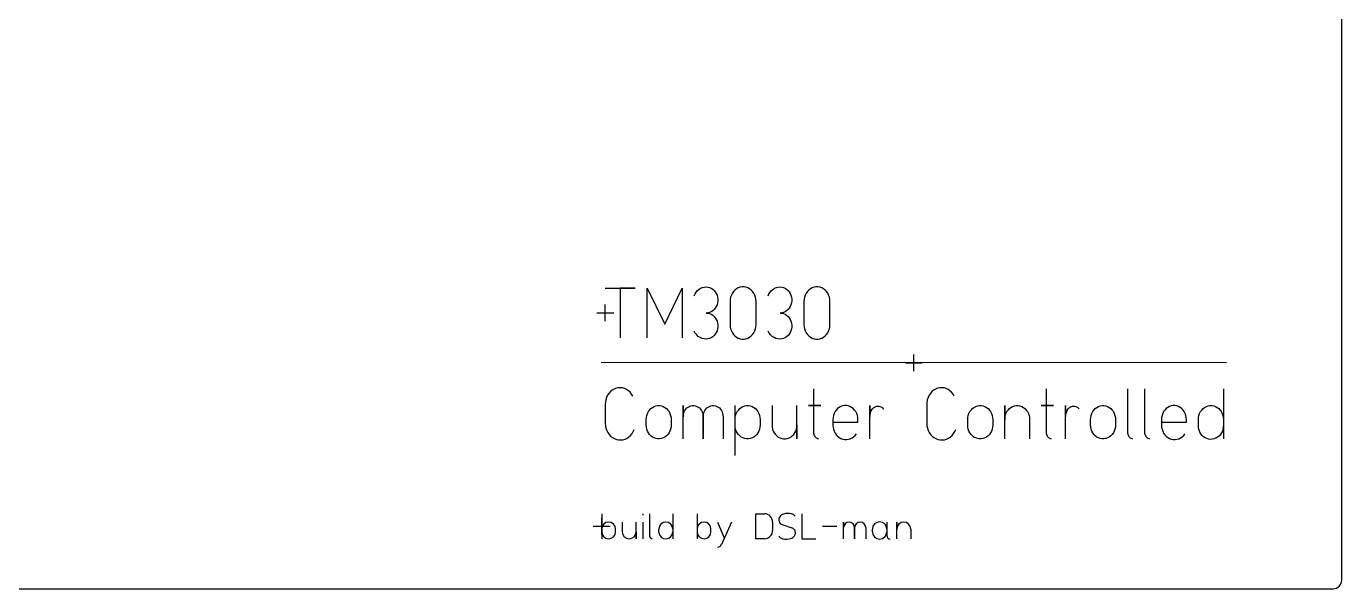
# Model space of a CAD drawing. Header units: millimetres. Extents: x -1 to 308, y -1 to 167.
# Drawn here: x 151.5 to 308, y 0 to 66.9 of the extents above; entities that cross this region are included whole.
import ezdxf

# ---------------------------------------------------------------- set-up
doc = ezdxf.new("R2010")
doc.units = ezdxf.units.MM
for name, color, linetype in [('Bezugspunkte', 1, 'CONTINUOUS'), ('Gravur', 7, 'CONTINUOUS'), ('Kontur', 7, 'CONTINUOUS')]:
    doc.layers.add(name, color=color, linetype=linetype)

msp = doc.modelspace()

# ---------------------------------------------------------------- linework, layer by layer
at = {"layer": 'Bezugspunkte', "color": 1, "linetype": 'CONTINUOUS'}
for p, q in [((220.388, 31.824), (220.388, 33.824)), ((219.388, 32.824), (221.388, 32.824)), ((256.094, 26.878), (258.094, 26.878)), ((257.094, 25.878), (257.094, 27.878)), ((219.963, 6.443), (219.963, 8.443)), ((218.963, 7.443), (220.963, 7.443))]:
    msp.add_line(p, q, dxfattribs=at)
at = {"layer": 'Gravur', "color": 255, "linetype": 'CONTINUOUS'}
for p, q in [((220.388, 35.764), (223.952, 35.764)), ((223.952, 35.764), (222.17, 35.764)), ((222.17, 35.764), (222.17, 29.824)), ((225.378, 29.824), (225.378, 35.764)), ((225.378, 35.764), (227.457, 31.474)), ((227.457, 31.474), (229.536, 35.764)), ((229.536, 35.764), (229.536, 29.824)), ((230.961, 34.84), (231.066, 35.065)), ((231.066, 35.065), (231.198, 35.271)), ((231.198, 35.271), (231.356, 35.454)), ((231.356, 35.454), (231.536, 35.608)), ((231.536, 35.608), (231.735, 35.732)), ((231.735, 35.732), (231.949, 35.823)), ((231.949, 35.823), (232.171, 35.877)), ((232.171, 35.877), (232.387, 35.896)), ((232.387, 35.896), (232.595, 35.879)), ((232.595, 35.879), (232.798, 35.827)), ((232.798, 35.827), (232.993, 35.742)), ((232.993, 35.742), (233.173, 35.626)), ((233.173, 35.626), (233.336, 35.482)), ((233.336, 35.482), (233.479, 35.312)), ((233.479, 35.312), (233.596, 35.121)), ((233.596, 35.121), (233.686, 34.912)), ((233.686, 34.912), (233.748, 34.69)), ((233.748, 34.69), (233.779, 34.461)), ((233.779, 34.461), (233.779, 34.229)), ((235.255, 34.436), (235.238, 34.18)), ((235.306, 34.686), (235.255, 34.436)), ((235.391, 34.925), (235.306, 34.686)), ((235.506, 35.147), (235.391, 34.925)), ((235.65, 35.347), (235.506, 35.147)), ((235.819, 35.522), (235.65, 35.347)), ((236.01, 35.666), (235.819, 35.522)), ((236.218, 35.777), (236.01, 35.666)), ((236.439, 35.853), (236.218, 35.777)), ((236.667, 35.891), (236.439, 35.853)), ((236.898, 35.891), (236.667, 35.891)), ((237.126, 35.853), (236.898, 35.891)), ((237.347, 35.777), (237.126, 35.853)), ((237.555, 35.666), (237.347, 35.777)), ((237.745, 35.522), (237.555, 35.666)), ((237.915, 35.347), (237.745, 35.522)), ((238.059, 35.147), (237.915, 35.347)), ((238.174, 34.925), (238.059, 35.147)), ((238.258, 34.686), (238.174, 34.925)), ((238.31, 34.436), (238.258, 34.686)), ((238.327, 34.18), (238.31, 34.436)), ((239.752, 34.84), (239.857, 35.065)), ((239.857, 35.065), (239.989, 35.271)), ((239.989, 35.271), (240.148, 35.454)), ((240.148, 35.454), (240.328, 35.608)), ((240.328, 35.608), (240.526, 35.732)), ((240.526, 35.732), (240.74, 35.823)), ((240.74, 35.823), (240.962, 35.877)), ((240.962, 35.877), (241.178, 35.896)), ((241.178, 35.896), (241.386, 35.879)), ((241.386, 35.879), (241.589, 35.827)), ((241.589, 35.827), (241.784, 35.742)), ((241.784, 35.742), (241.965, 35.626)), ((241.965, 35.626), (242.128, 35.482)), ((242.128, 35.482), (242.27, 35.312)), ((242.27, 35.312), (242.387, 35.121)), ((242.387, 35.121), (242.478, 34.912)), ((242.478, 34.912), (242.539, 34.69)), ((242.539, 34.69), (242.57, 34.461)), ((242.57, 34.461), (242.57, 34.229)), ((244.046, 34.436), (244.029, 34.18)), ((244.098, 34.686), (244.046, 34.436)), ((244.182, 34.925), (244.098, 34.686)), ((244.297, 35.147), (244.182, 34.925)), ((244.441, 35.347), (244.297, 35.147)), ((244.611, 35.522), (244.441, 35.347)), ((244.801, 35.666), (244.611, 35.522)), ((245.009, 35.777), (244.801, 35.666)), ((245.23, 35.853), (245.009, 35.777)), ((245.458, 35.891), (245.23, 35.853)), ((245.689, 35.891), (245.458, 35.891)), ((245.917, 35.853), (245.689, 35.891)), ((246.138, 35.777), (245.917, 35.853)), ((246.346, 35.666), (246.138, 35.777)), ((246.537, 35.522), (246.346, 35.666)), ((246.706, 35.347), (246.537, 35.522)), ((246.85, 35.147), (246.706, 35.347)), ((246.965, 34.925), (246.85, 35.147)), ((247.05, 34.686), (246.965, 34.925)), ((247.101, 34.436), (247.05, 34.686)), ((247.118, 34.18), (247.101, 34.436)), ((232.798, 32.863), (232.595, 32.811)), ((232.993, 32.948), (232.798, 32.863)), ((233.173, 33.064), (232.993, 32.948)), ((233.336, 33.208), (233.173, 33.064)), ((233.479, 33.378), (233.336, 33.208)), ((233.596, 33.57), (233.479, 33.378)), ((233.686, 33.778), (233.596, 33.57)), ((233.748, 34), (233.686, 33.778)), ((233.779, 34.229), (233.748, 34)), ((235.238, 34.18), (235.238, 31.408)), ((238.327, 31.408), (238.327, 34.18)), ((241.589, 32.863), (241.386, 32.811)), ((241.784, 32.948), (241.589, 32.863)), ((241.965, 33.064), (241.784, 32.948)), ((242.128, 33.208), (241.965, 33.064)), ((242.27, 33.378), (242.128, 33.208)), ((242.387, 33.57), (242.27, 33.378)), ((242.478, 33.778), (242.387, 33.57)), ((242.539, 34), (242.478, 33.778)), ((242.57, 34.229), (242.539, 34)), ((244.029, 34.18), (244.029, 31.408)), ((247.118, 31.408), (247.118, 34.18)), ((232.595, 32.811), (232.387, 32.794)), ((232.387, 32.794), (232.595, 32.777)), ((232.595, 32.777), (232.798, 32.725)), ((232.798, 32.725), (232.993, 32.64)), ((232.993, 32.64), (233.173, 32.524)), ((233.173, 32.524), (233.336, 32.38)), ((233.336, 32.38), (233.479, 32.21)), ((233.479, 32.21), (233.596, 32.019)), ((233.596, 32.019), (233.686, 31.81)), ((233.686, 31.81), (233.748, 31.588)), ((233.748, 31.588), (233.779, 31.359)), ((233.779, 31.359), (233.779, 31.127)), ((235.238, 31.408), (235.255, 31.152)), ((238.31, 31.152), (238.327, 31.408)), ((241.386, 32.811), (241.178, 32.794)), ((241.178, 32.794), (241.386, 32.777)), ((241.386, 32.777), (241.589, 32.725)), ((241.589, 32.725), (241.784, 32.64)), ((241.784, 32.64), (241.965, 32.524)), ((241.965, 32.524), (242.128, 32.38)), ((242.128, 32.38), (242.27, 32.21)), ((242.27, 32.21), (242.387, 32.019)), ((242.387, 32.019), (242.478, 31.81)), ((242.478, 31.81), (242.539, 31.588)), ((242.539, 31.588), (242.57, 31.359)), ((242.57, 31.359), (242.57, 31.127)), ((244.029, 31.408), (244.046, 31.152)), ((247.101, 31.152), (247.118, 31.408)), ((231.099, 30.39), (230.961, 30.616)), ((231.265, 30.188), (231.099, 30.39)), ((231.458, 30.016), (231.265, 30.188)), ((231.671, 29.878), (231.458, 30.016)), ((231.9, 29.776), (231.671, 29.878)), ((232.141, 29.714), (231.9, 29.776)), ((232.798, 29.761), (232.595, 29.709)), ((232.993, 29.846), (232.798, 29.761)), ((233.173, 29.962), (232.993, 29.846)), ((233.336, 30.106), (233.173, 29.962)), ((233.479, 30.276), (233.336, 30.106)), ((233.596, 30.468), (233.479, 30.276)), ((233.686, 30.676), (233.596, 30.468)), ((233.748, 30.898), (233.686, 30.676)), ((233.779, 31.127), (233.748, 30.898)), ((235.255, 31.152), (235.306, 30.902)), ((235.306, 30.902), (235.391, 30.663)), ((235.391, 30.663), (235.506, 30.441)), ((235.506, 30.441), (235.65, 30.241)), ((235.65, 30.241), (235.819, 30.066)), ((235.819, 30.066), (236.01, 29.922)), ((236.01, 29.922), (236.218, 29.811)), ((236.218, 29.811), (236.439, 29.735)), ((236.439, 29.735), (236.667, 29.697)), ((236.898, 29.697), (237.126, 29.735)), ((237.126, 29.735), (237.347, 29.811)), ((237.347, 29.811), (237.555, 29.922)), ((237.555, 29.922), (237.745, 30.066)), ((237.745, 30.066), (237.915, 30.241)), ((237.915, 30.241), (238.059, 30.441)), ((238.059, 30.441), (238.174, 30.663)), ((238.174, 30.663), (238.258, 30.902)), ((238.258, 30.902), (238.31, 31.152)), ((239.89, 30.39), (239.752, 30.616)), ((240.057, 30.188), (239.89, 30.39)), ((240.249, 30.016), (240.057, 30.188)), ((240.463, 29.878), (240.249, 30.016)), ((240.691, 29.776), (240.463, 29.878)), ((240.932, 29.714), (240.691, 29.776)), ((241.589, 29.761), (241.386, 29.709)), ((241.784, 29.846), (241.589, 29.761)), ((241.965, 29.962), (241.784, 29.846)), ((242.128, 30.106), (241.965, 29.962)), ((242.27, 30.276), (242.128, 30.106)), ((242.387, 30.468), (242.27, 30.276)), ((242.478, 30.676), (242.387, 30.468)), ((242.539, 30.898), (242.478, 30.676)), ((242.57, 31.127), (242.539, 30.898)), ((244.046, 31.152), (244.098, 30.902)), ((244.098, 30.902), (244.182, 30.663)), ((244.182, 30.663), (244.297, 30.441)), ((244.297, 30.441), (244.441, 30.241)), ((244.441, 30.241), (244.611, 30.066)), ((244.611, 30.066), (244.801, 29.922)), ((244.801, 29.922), (245.009, 29.811)), ((245.009, 29.811), (245.23, 29.735)), ((245.23, 29.735), (245.458, 29.697)), ((245.689, 29.697), (245.917, 29.735)), ((245.917, 29.735), (246.138, 29.811)), ((246.138, 29.811), (246.346, 29.922)), ((246.346, 29.922), (246.537, 30.066)), ((246.537, 30.066), (246.706, 30.241)), ((246.706, 30.241), (246.85, 30.441)), ((246.85, 30.441), (246.965, 30.663)), ((246.965, 30.663), (247.05, 30.902)), ((247.05, 30.902), (247.101, 31.152)), ((232.387, 29.692), (232.141, 29.714)), ((232.595, 29.709), (232.387, 29.692)), ((236.667, 29.697), (236.898, 29.697)), ((241.178, 29.692), (240.932, 29.714)), ((241.386, 29.709), (241.178, 29.692)), ((245.458, 29.697), (245.689, 29.697)), ((294.294, 26.855), (219.894, 26.901)), ((221.199, 23.611), (220.992, 23.44)), ((221.428, 23.745), (221.199, 23.611)), ((221.671, 23.841), (221.428, 23.745)), ((221.923, 23.896), (221.671, 23.841)), ((222.182, 23.908), (221.923, 23.896)), ((222.438, 23.878), (222.182, 23.908)), ((222.688, 23.807), (222.438, 23.878)), ((222.925, 23.695), (222.688, 23.807)), ((223.146, 23.545), (222.925, 23.695)), ((223.344, 23.361), (223.146, 23.545)), ((245.158, 23.764), (245.158, 21.784)), ((259.453, 23.611), (259.246, 23.44)), ((259.681, 23.745), (259.453, 23.611)), ((259.924, 23.841), (259.681, 23.745)), ((260.177, 23.896), (259.924, 23.841)), ((260.435, 23.908), (260.177, 23.896)), ((260.692, 23.878), (260.435, 23.908)), ((260.941, 23.807), (260.692, 23.878)), ((261.179, 23.695), (260.941, 23.807)), ((261.399, 23.545), (261.179, 23.695)), ((261.597, 23.361), (261.399, 23.545)), ((272.838, 23.764), (272.838, 21.784)), ((282.52, 23.764), (282.52, 18.616)), ((284.54, 23.764), (284.54, 18.616)), ((293.925, 23.764), (293.925, 19.474)), ((220.399, 22.202), (220.388, 21.916)), ((220.388, 21.916), (220.388, 21.916)), ((220.388, 21.916), (220.388, 19.672)), ((220.448, 22.484), (220.399, 22.202)), ((220.535, 22.754), (220.448, 22.484)), ((220.656, 23.007), (220.535, 22.754)), ((220.809, 23.238), (220.656, 23.007)), ((220.992, 23.44), (220.809, 23.238)), ((223.515, 23.146), (223.344, 23.361)), ((223.655, 22.906), (223.515, 23.146)), ((258.652, 22.202), (258.642, 21.916)), ((258.642, 21.916), (258.642, 21.916)), ((258.642, 21.916), (258.642, 19.672)), ((258.702, 22.484), (258.652, 22.202)), ((258.788, 22.754), (258.702, 22.484)), ((258.91, 23.007), (258.788, 22.754)), ((259.063, 23.238), (258.91, 23.007)), ((259.246, 23.44), (259.063, 23.238)), ((261.768, 23.146), (261.597, 23.361)), ((261.909, 22.906), (261.768, 23.146)), ((225.259, 20.134), (225.275, 20.38)), ((225.275, 20.38), (225.325, 20.62)), ((225.325, 20.62), (225.406, 20.85)), ((225.406, 20.85), (225.517, 21.063)), ((225.517, 21.063), (225.655, 21.256)), ((225.655, 21.256), (225.818, 21.424)), ((225.818, 21.424), (226.001, 21.563)), ((226.001, 21.563), (226.201, 21.67)), ((226.201, 21.67), (226.414, 21.743)), ((226.414, 21.743), (226.633, 21.779)), ((226.633, 21.779), (226.855, 21.779)), ((226.855, 21.779), (227.074, 21.743)), ((227.074, 21.743), (227.287, 21.67)), ((227.287, 21.67), (227.486, 21.563)), ((227.486, 21.563), (227.67, 21.424)), ((227.67, 21.424), (227.833, 21.256)), ((227.833, 21.256), (227.971, 21.063)), ((227.971, 21.063), (228.082, 20.85)), ((228.082, 20.85), (228.163, 20.62)), ((228.163, 20.62), (228.213, 20.38)), ((228.213, 20.38), (228.229, 20.134)), ((229.654, 17.824), (229.654, 21.784)), ((229.654, 21.784), (229.654, 20.464)), ((229.654, 20.464), (229.668, 20.661)), ((229.668, 20.661), (229.708, 20.853)), ((229.708, 20.853), (229.772, 21.037)), ((229.772, 21.037), (229.861, 21.208)), ((229.861, 21.208), (229.971, 21.362)), ((229.971, 21.362), (230.102, 21.496)), ((230.102, 21.496), (230.248, 21.607)), ((230.248, 21.607), (230.409, 21.693)), ((230.409, 21.693), (230.578, 21.751)), ((230.578, 21.751), (230.753, 21.78)), ((230.753, 21.78), (230.932, 21.78)), ((230.932, 21.78), (231.107, 21.751)), ((231.107, 21.751), (231.276, 21.693)), ((231.276, 21.693), (231.436, 21.607)), ((231.436, 21.607), (231.583, 21.496)), ((231.583, 21.496), (231.714, 21.362)), ((231.714, 21.362), (231.824, 21.208)), ((231.824, 21.208), (231.913, 21.037)), ((231.913, 21.037), (231.977, 20.853)), ((231.977, 20.853), (232.017, 20.661)), ((232.017, 20.661), (232.03, 20.464)), ((232.03, 20.464), (232.044, 20.661)), ((232.03, 20.464), (232.03, 17.824)), ((232.03, 17.824), (232.03, 20.464)), ((232.044, 20.661), (232.084, 20.853)), ((232.084, 20.853), (232.148, 21.037)), ((232.148, 21.037), (232.237, 21.208)), ((232.237, 21.208), (232.347, 21.362)), ((232.347, 21.362), (232.478, 21.496)), ((232.478, 21.496), (232.624, 21.607)), ((232.624, 21.607), (232.785, 21.693)), ((232.785, 21.693), (232.954, 21.751)), ((232.954, 21.751), (233.129, 21.78)), ((233.129, 21.78), (233.308, 21.78)), ((233.308, 21.78), (233.483, 21.751)), ((233.483, 21.751), (233.652, 21.693)), ((233.652, 21.693), (233.812, 21.607)), ((233.812, 21.607), (233.959, 21.496)), ((233.959, 21.496), (234.09, 21.362)), ((234.09, 21.362), (234.2, 21.208)), ((234.2, 21.208), (234.289, 21.037)), ((234.289, 21.037), (234.353, 20.853)), ((234.353, 20.853), (234.393, 20.661)), ((234.393, 20.661), (234.406, 20.464)), ((234.406, 20.464), (234.406, 17.824)), ((235.832, 19.474), (235.832, 21.784)), ((235.832, 20.134), (235.848, 20.38)), ((235.848, 20.38), (235.898, 20.62)), ((235.898, 20.62), (235.979, 20.85)), ((235.979, 20.85), (236.09, 21.063)), ((236.09, 21.063), (236.228, 21.256)), ((236.228, 21.256), (236.391, 21.424)), ((236.391, 21.424), (236.575, 21.563)), ((236.575, 21.563), (236.774, 21.67)), ((236.774, 21.67), (236.987, 21.743)), ((236.987, 21.743), (237.206, 21.779)), ((237.206, 21.779), (237.428, 21.779)), ((237.428, 21.779), (237.647, 21.743)), ((237.647, 21.743), (237.86, 21.67)), ((237.86, 21.67), (238.06, 21.563)), ((238.06, 21.563), (238.243, 21.424)), ((238.243, 21.424), (238.406, 21.256)), ((238.406, 21.256), (238.544, 21.063)), ((238.544, 21.063), (238.655, 20.85)), ((238.655, 20.85), (238.736, 20.62)), ((238.736, 20.62), (238.786, 20.38)), ((238.786, 20.38), (238.802, 20.134)), ((240.228, 21.784), (240.228, 19.474)), ((243.198, 17.824), (243.198, 21.784)), ((246.049, 21.784), (244.564, 21.784)), ((244.564, 21.784), (245.158, 21.784)), ((245.158, 21.784), (246.049, 21.784)), ((245.158, 21.784), (245.158, 18.616)), ((247.491, 20.38), (247.474, 20.134)), ((247.54, 20.62), (247.491, 20.38)), ((247.621, 20.85), (247.54, 20.62)), ((247.733, 21.063), (247.621, 20.85)), ((247.87, 21.256), (247.733, 21.063)), ((248.033, 21.424), (247.87, 21.256)), ((248.217, 21.563), (248.033, 21.424)), ((248.417, 21.67), (248.217, 21.563)), ((248.629, 21.743), (248.417, 21.67)), ((248.849, 21.779), (248.629, 21.743)), ((249.07, 21.779), (248.849, 21.779)), ((249.29, 21.743), (249.07, 21.779)), ((249.502, 21.67), (249.29, 21.743)), ((249.702, 21.563), (249.502, 21.67)), ((249.886, 21.424), (249.702, 21.563)), ((250.048, 21.256), (249.886, 21.424)), ((250.186, 21.063), (250.048, 21.256)), ((250.298, 20.85), (250.186, 21.063)), ((250.379, 20.62), (250.298, 20.85)), ((250.428, 20.38), (250.379, 20.62)), ((250.444, 20.134), (250.428, 20.38)), ((251.87, 17.824), (251.87, 21.784)), ((251.87, 21.784), (251.87, 20.464)), ((251.87, 20.464), (251.884, 20.678)), ((251.884, 20.678), (251.927, 20.887)), ((251.927, 20.887), (251.996, 21.087)), ((251.996, 21.087), (252.091, 21.274)), ((252.091, 21.274), (252.167, 21.388)), ((252.167, 21.388), (252.252, 21.487)), ((252.252, 21.487), (252.349, 21.571)), ((252.349, 21.571), (252.456, 21.639)), ((252.456, 21.639), (252.571, 21.689)), ((252.571, 21.689), (252.691, 21.72)), ((252.691, 21.72), (252.813, 21.731)), ((252.813, 21.731), (252.937, 21.722)), ((252.937, 21.722), (253.057, 21.693)), ((253.057, 21.693), (253.172, 21.646)), ((253.172, 21.646), (253.28, 21.58)), ((253.28, 21.58), (253.378, 21.497)), ((253.378, 21.497), (253.465, 21.4)), ((253.465, 21.4), (253.474, 21.388)), ((263.512, 20.134), (263.529, 20.38)), ((263.529, 20.38), (263.578, 20.62)), ((263.578, 20.62), (263.659, 20.85)), ((263.659, 20.85), (263.771, 21.063)), ((263.771, 21.063), (263.908, 21.256)), ((263.908, 21.256), (264.071, 21.424)), ((264.071, 21.424), (264.255, 21.563)), ((264.255, 21.563), (264.455, 21.67)), ((264.455, 21.67), (264.667, 21.743)), ((264.667, 21.743), (264.887, 21.779)), ((264.887, 21.779), (265.108, 21.779)), ((265.108, 21.779), (265.328, 21.743)), ((265.328, 21.743), (265.54, 21.67)), ((265.54, 21.67), (265.74, 21.563)), ((265.74, 21.563), (265.924, 21.424)), ((265.924, 21.424), (266.086, 21.256)), ((266.086, 21.256), (266.224, 21.063)), ((266.224, 21.063), (266.336, 20.85)), ((266.336, 20.85), (266.417, 20.62)), ((266.417, 20.62), (266.466, 20.38)), ((266.466, 20.38), (266.482, 20.134)), ((267.908, 17.824), (267.908, 21.784)), ((267.908, 21.784), (267.908, 20.134)), ((267.908, 20.134), (267.924, 20.38)), ((267.924, 20.38), (267.974, 20.62)), ((267.974, 20.62), (268.055, 20.85)), ((268.055, 20.85), (268.166, 21.063)), ((268.166, 21.063), (268.304, 21.256)), ((268.304, 21.256), (268.467, 21.424)), ((268.467, 21.424), (268.651, 21.563)), ((268.651, 21.563), (268.85, 21.67)), ((268.85, 21.67), (269.063, 21.743)), ((269.063, 21.743), (269.282, 21.779)), ((269.282, 21.779), (269.504, 21.779)), ((269.504, 21.779), (269.723, 21.743)), ((269.723, 21.743), (269.936, 21.67)), ((269.936, 21.67), (270.136, 21.563)), ((270.136, 21.563), (270.319, 21.424)), ((270.319, 21.424), (270.482, 21.256)), ((270.482, 21.256), (270.62, 21.063)), ((270.62, 21.063), (270.731, 20.85)), ((270.731, 20.85), (270.812, 20.62)), ((270.812, 20.62), (270.862, 20.38)), ((270.862, 20.38), (270.878, 20.134)), ((273.729, 21.784), (272.244, 21.784)), ((272.244, 21.784), (272.838, 21.784)), ((272.838, 21.784), (273.729, 21.784)), ((272.838, 21.784), (272.838, 18.616)), ((275.155, 17.824), (275.155, 21.784)), ((275.155, 21.784), (275.155, 20.464)), ((275.155, 20.464), (275.169, 20.678)), ((275.169, 20.678), (275.212, 20.887)), ((275.212, 20.887), (275.281, 21.087)), ((275.281, 21.087), (275.376, 21.274)), ((275.376, 21.274), (275.452, 21.388)), ((275.452, 21.388), (275.536, 21.487)), ((275.536, 21.487), (275.634, 21.571)), ((275.634, 21.571), (275.741, 21.639)), ((275.741, 21.639), (275.856, 21.689)), ((275.856, 21.689), (275.976, 21.72)), ((275.976, 21.72), (276.098, 21.731)), ((276.098, 21.731), (276.221, 21.722)), ((276.221, 21.722), (276.342, 21.693)), ((276.342, 21.693), (276.457, 21.646)), ((276.457, 21.646), (276.565, 21.58)), ((276.565, 21.58), (276.663, 21.497)), ((276.663, 21.497), (276.75, 21.4)), ((276.75, 21.4), (276.759, 21.388)), ((278.125, 20.134), (278.141, 20.38)), ((278.141, 20.38), (278.191, 20.62)), ((278.191, 20.62), (278.272, 20.85)), ((278.272, 20.85), (278.383, 21.063)), ((278.383, 21.063), (278.521, 21.256)), ((278.521, 21.256), (278.684, 21.424)), ((278.684, 21.424), (278.867, 21.563)), ((278.867, 21.563), (279.067, 21.67)), ((279.067, 21.67), (279.28, 21.743)), ((279.28, 21.743), (279.499, 21.779)), ((279.499, 21.779), (279.721, 21.779)), ((279.721, 21.779), (279.94, 21.743)), ((279.94, 21.743), (280.153, 21.67)), ((280.153, 21.67), (280.352, 21.563)), ((280.352, 21.563), (280.536, 21.424)), ((280.536, 21.424), (280.699, 21.256)), ((280.699, 21.256), (280.837, 21.063)), ((280.837, 21.063), (280.948, 20.85)), ((280.948, 20.85), (281.029, 20.62)), ((281.029, 20.62), (281.079, 20.38)), ((281.079, 20.38), (281.095, 20.134)), ((286.576, 20.38), (286.56, 20.134)), ((286.625, 20.62), (286.576, 20.38)), ((286.706, 20.85), (286.625, 20.62)), ((286.818, 21.063), (286.706, 20.85)), ((286.956, 21.256), (286.818, 21.063)), ((287.119, 21.424), (286.956, 21.256)), ((287.302, 21.563), (287.119, 21.424)), ((287.502, 21.67), (287.302, 21.563)), ((287.714, 21.743), (287.502, 21.67)), ((287.934, 21.779), (287.714, 21.743)), ((288.155, 21.779), (287.934, 21.779)), ((288.375, 21.743), (288.155, 21.779)), ((288.587, 21.67), (288.375, 21.743)), ((288.787, 21.563), (288.587, 21.67)), ((288.971, 21.424), (288.787, 21.563)), ((289.134, 21.256), (288.971, 21.424)), ((289.271, 21.063), (289.134, 21.256)), ((289.383, 20.85), (289.271, 21.063)), ((289.464, 20.62), (289.383, 20.85)), ((289.513, 20.38), (289.464, 20.62)), ((289.53, 20.134), (289.513, 20.38)), ((290.955, 20.134), (290.971, 20.38)), ((290.971, 20.38), (291.021, 20.62)), ((291.021, 20.62), (291.102, 20.85)), ((291.102, 20.85), (291.214, 21.063)), ((291.214, 21.063), (291.351, 21.256)), ((291.351, 21.256), (291.514, 21.424)), ((291.514, 21.424), (291.698, 21.563)), ((291.698, 21.563), (291.898, 21.67)), ((291.898, 21.67), (292.11, 21.743)), ((292.11, 21.743), (292.33, 21.779)), ((292.33, 21.779), (292.551, 21.779)), ((292.551, 21.779), (292.771, 21.743)), ((292.771, 21.743), (292.983, 21.67)), ((292.983, 21.67), (293.183, 21.563)), ((293.183, 21.563), (293.366, 21.424)), ((293.366, 21.424), (293.529, 21.256)), ((293.529, 21.256), (293.667, 21.063)), ((293.667, 21.063), (293.779, 20.85)), ((293.779, 20.85), (293.86, 20.62)), ((293.86, 20.62), (293.909, 20.38)), ((293.909, 20.38), (293.925, 20.134)), ((220.388, 19.672), (220.407, 19.384)), ((220.407, 19.384), (220.464, 19.103)), ((220.464, 19.103), (220.556, 18.833)), ((220.556, 18.833), (220.682, 18.582)), ((223.721, 18.686), (223.833, 18.946)), ((223.833, 18.946), (223.833, 18.946)), ((225.259, 19.474), (225.259, 20.134)), ((225.275, 19.228), (225.259, 19.474)), ((225.325, 18.988), (225.275, 19.228)), ((225.406, 18.758), (225.325, 18.988)), ((228.163, 18.988), (228.082, 18.758)), ((228.213, 19.228), (228.163, 18.988)), ((228.229, 19.474), (228.213, 19.228)), ((228.229, 20.134), (228.229, 19.474)), ((235.832, 15.844), (235.832, 20.134)), ((235.848, 19.228), (235.832, 19.474)), ((235.898, 18.988), (235.848, 19.228)), ((235.979, 18.758), (235.898, 18.988)), ((238.736, 18.988), (238.655, 18.758)), ((238.786, 19.228), (238.736, 18.988)), ((238.802, 19.474), (238.786, 19.228)), ((238.802, 20.134), (238.802, 19.474)), ((240.228, 19.474), (240.244, 19.228)), ((240.244, 19.228), (240.293, 18.988)), ((240.293, 18.988), (240.374, 18.758)), ((243.051, 18.758), (243.132, 18.988)), ((243.132, 18.988), (243.181, 19.228)), ((243.181, 19.228), (243.198, 19.474)), ((243.198, 19.474), (243.198, 17.824)), ((247.474, 20.134), (247.474, 19.474)), ((247.474, 19.804), (250.444, 19.804)), ((247.474, 19.474), (247.491, 19.222)), ((247.491, 19.222), (247.54, 18.975)), ((247.54, 18.975), (247.621, 18.738)), ((250.444, 19.804), (250.444, 20.134)), ((258.642, 19.672), (258.661, 19.384)), ((258.661, 19.384), (258.717, 19.103)), ((258.717, 19.103), (258.81, 18.833)), ((258.81, 18.833), (258.936, 18.582)), ((261.974, 18.686), (262.087, 18.946)), ((262.087, 18.946), (262.087, 18.946)), ((263.512, 19.474), (263.512, 20.134)), ((263.529, 19.228), (263.512, 19.474)), ((263.578, 18.988), (263.529, 19.228)), ((263.659, 18.758), (263.578, 18.988)), ((266.417, 18.988), (266.336, 18.758)), ((266.466, 19.228), (266.417, 18.988)), ((266.482, 19.474), (266.466, 19.228)), ((266.482, 20.134), (266.482, 19.474)), ((270.878, 20.134), (270.878, 17.824)), ((278.125, 19.474), (278.125, 20.134)), ((278.141, 19.228), (278.125, 19.474)), ((278.191, 18.988), (278.141, 19.228)), ((278.272, 18.758), (278.191, 18.988)), ((281.029, 18.988), (280.948, 18.758)), ((281.079, 19.228), (281.029, 18.988)), ((281.095, 19.474), (281.079, 19.228)), ((281.095, 20.134), (281.095, 19.474)), ((286.56, 20.134), (286.56, 19.474)), ((286.56, 19.804), (289.53, 19.804)), ((286.56, 19.474), (286.576, 19.222)), ((286.576, 19.222), (286.625, 18.975)), ((286.625, 18.975), (286.706, 18.738)), ((289.53, 19.804), (289.53, 20.134)), ((290.955, 19.342), (290.955, 20.134)), ((290.98, 19.097), (290.955, 19.342)), ((290.955, 19.342), (290.955, 19.342)), ((291.039, 18.859), (290.98, 19.097)), ((291.128, 18.633), (291.039, 18.859)), ((293.877, 18.985), (293.804, 18.752)), ((293.917, 19.227), (293.877, 18.985)), ((293.925, 19.474), (293.917, 19.227)), ((293.925, 20.134), (293.925, 17.824)), ((220.682, 18.582), (220.841, 18.353)), ((220.841, 18.353), (221.027, 18.152)), ((221.027, 18.152), (221.238, 17.984)), ((221.238, 17.984), (221.468, 17.851)), ((221.468, 17.851), (221.714, 17.757)), ((221.714, 17.757), (221.968, 17.703)), ((221.968, 17.703), (222.228, 17.691)), ((222.228, 17.691), (222.486, 17.721)), ((222.486, 17.721), (222.738, 17.792)), ((222.738, 17.792), (222.977, 17.903)), ((222.977, 17.903), (223.2, 18.051)), ((223.2, 18.051), (223.4, 18.234)), ((223.4, 18.234), (223.576, 18.447)), ((223.576, 18.447), (223.721, 18.686)), ((225.517, 18.545), (225.406, 18.758)), ((225.655, 18.352), (225.517, 18.545)), ((225.818, 18.184), (225.655, 18.352)), ((226.001, 18.045), (225.818, 18.184)), ((226.201, 17.938), (226.001, 18.045)), ((226.414, 17.865), (226.201, 17.938)), ((226.633, 17.829), (226.414, 17.865)), ((226.855, 17.829), (226.633, 17.829)), ((227.074, 17.865), (226.855, 17.829)), ((227.287, 17.938), (227.074, 17.865)), ((227.486, 18.045), (227.287, 17.938)), ((227.67, 18.184), (227.486, 18.045)), ((227.833, 18.352), (227.67, 18.184)), ((227.971, 18.545), (227.833, 18.352)), ((228.082, 18.758), (227.971, 18.545)), ((236.09, 18.545), (235.979, 18.758)), ((236.228, 18.352), (236.09, 18.545)), ((236.391, 18.184), (236.228, 18.352)), ((236.575, 18.045), (236.391, 18.184)), ((236.774, 17.938), (236.575, 18.045)), ((236.987, 17.865), (236.774, 17.938)), ((237.206, 17.829), (236.987, 17.865)), ((237.428, 17.829), (237.206, 17.829)), ((237.647, 17.865), (237.428, 17.829)), ((237.86, 17.938), (237.647, 17.865)), ((238.06, 18.045), (237.86, 17.938)), ((238.243, 18.184), (238.06, 18.045)), ((238.406, 18.352), (238.243, 18.184)), ((238.544, 18.545), (238.406, 18.352)), ((238.655, 18.758), (238.544, 18.545)), ((240.374, 18.758), (240.486, 18.545)), ((240.486, 18.545), (240.624, 18.352)), ((240.624, 18.352), (240.787, 18.184)), ((240.787, 18.184), (240.97, 18.045)), ((240.97, 18.045), (241.17, 17.938)), ((241.17, 17.938), (241.382, 17.865)), ((241.382, 17.865), (241.602, 17.829)), ((241.602, 17.829), (241.823, 17.829)), ((241.823, 17.829), (242.043, 17.865)), ((242.043, 17.865), (242.255, 17.938)), ((242.255, 17.938), (242.455, 18.045)), ((242.455, 18.045), (242.639, 18.184)), ((242.639, 18.184), (242.802, 18.352)), ((242.802, 18.352), (242.939, 18.545)), ((242.939, 18.545), (243.051, 18.758)), ((245.158, 18.616), (245.165, 18.504)), ((245.165, 18.504), (245.186, 18.395)), ((245.186, 18.395), (245.22, 18.29)), ((245.22, 18.29), (245.267, 18.191)), ((245.267, 18.191), (245.326, 18.101)), ((245.326, 18.101), (245.395, 18.02)), ((245.395, 18.02), (245.475, 17.951)), ((245.475, 17.951), (245.561, 17.894)), ((245.561, 17.894), (245.655, 17.852)), ((245.655, 17.852), (245.752, 17.824)), ((247.621, 18.738), (247.733, 18.518)), ((247.733, 18.518), (247.871, 18.318)), ((247.871, 18.318), (248.036, 18.142)), ((248.036, 18.142), (248.221, 17.995)), ((248.221, 17.995), (248.423, 17.879)), ((248.423, 17.879), (248.639, 17.798)), ((248.639, 17.798), (248.862, 17.752)), ((248.862, 17.752), (249.09, 17.743)), ((249.09, 17.743), (249.317, 17.771)), ((249.317, 17.771), (249.536, 17.836)), ((249.536, 17.836), (249.746, 17.935)), ((249.746, 17.935), (249.94, 18.067)), ((249.94, 18.067), (250.115, 18.229)), ((250.115, 18.229), (250.266, 18.418)), ((258.936, 18.582), (259.094, 18.353)), ((259.094, 18.353), (259.281, 18.152)), ((259.281, 18.152), (259.491, 17.984)), ((259.491, 17.984), (259.722, 17.851)), ((259.722, 17.851), (259.967, 17.757)), ((259.967, 17.757), (260.222, 17.703)), ((260.222, 17.703), (260.481, 17.691)), ((260.481, 17.691), (260.74, 17.721)), ((260.74, 17.721), (260.992, 17.792)), ((260.992, 17.792), (261.231, 17.903)), ((261.231, 17.903), (261.453, 18.051)), ((261.453, 18.051), (261.654, 18.234)), ((261.654, 18.234), (261.829, 18.447)), ((261.829, 18.447), (261.974, 18.686)), ((263.771, 18.545), (263.659, 18.758)), ((263.908, 18.352), (263.771, 18.545)), ((264.071, 18.184), (263.908, 18.352)), ((264.255, 18.045), (264.071, 18.184)), ((264.455, 17.938), (264.255, 18.045)), ((264.667, 17.865), (264.455, 17.938)), ((264.887, 17.829), (264.667, 17.865)), ((265.108, 17.829), (264.887, 17.829)), ((265.328, 17.865), (265.108, 17.829)), ((265.54, 17.938), (265.328, 17.865)), ((265.74, 18.045), (265.54, 17.938)), ((265.924, 18.184), (265.74, 18.045)), ((266.086, 18.352), (265.924, 18.184)), ((266.224, 18.545), (266.086, 18.352)), ((266.336, 18.758), (266.224, 18.545)), ((272.838, 18.616), (272.845, 18.504)), ((272.845, 18.504), (272.866, 18.395)), ((272.866, 18.395), (272.9, 18.29)), ((272.9, 18.29), (272.947, 18.191)), ((272.947, 18.191), (273.007, 18.101)), ((273.007, 18.101), (273.076, 18.02)), ((273.076, 18.02), (273.155, 17.951)), ((273.155, 17.951), (273.241, 17.894)), ((273.241, 17.894), (273.335, 17.852)), ((273.335, 17.852), (273.432, 17.824)), ((278.383, 18.545), (278.272, 18.758)), ((278.521, 18.352), (278.383, 18.545)), ((278.684, 18.184), (278.521, 18.352)), ((278.867, 18.045), (278.684, 18.184)), ((279.067, 17.938), (278.867, 18.045)), ((279.28, 17.865), (279.067, 17.938)), ((279.499, 17.829), (279.28, 17.865)), ((279.721, 17.829), (279.499, 17.829)), ((279.94, 17.865), (279.721, 17.829)), ((280.153, 17.938), (279.94, 17.865)), ((280.352, 18.045), (280.153, 17.938)), ((280.536, 18.184), (280.352, 18.045)), ((280.699, 18.352), (280.536, 18.184)), ((280.837, 18.545), (280.699, 18.352)), ((280.948, 18.758), (280.837, 18.545)), ((282.52, 18.616), (282.528, 18.504)), ((282.528, 18.504), (282.548, 18.395)), ((282.548, 18.395), (282.583, 18.29)), ((282.583, 18.29), (282.629, 18.191)), ((282.629, 18.191), (282.689, 18.101)), ((282.689, 18.101), (282.758, 18.02)), ((282.758, 18.02), (282.837, 17.951)), ((282.837, 17.951), (282.924, 17.894)), ((282.924, 17.894), (283.017, 17.852)), ((283.017, 17.852), (283.114, 17.824)), ((284.54, 18.616), (284.547, 18.504)), ((284.547, 18.504), (284.568, 18.395)), ((284.568, 18.395), (284.602, 18.29)), ((284.602, 18.29), (284.649, 18.191)), ((284.649, 18.191), (284.708, 18.101)), ((284.708, 18.101), (284.778, 18.02)), ((284.778, 18.02), (284.857, 17.951)), ((284.857, 17.951), (284.943, 17.894)), ((284.943, 17.894), (285.037, 17.852)), ((285.037, 17.852), (285.134, 17.824)), ((286.706, 18.738), (286.818, 18.518)), ((286.818, 18.518), (286.957, 18.318)), ((286.957, 18.318), (287.121, 18.142)), ((287.121, 18.142), (287.306, 17.995)), ((287.306, 17.995), (287.508, 17.879)), ((287.508, 17.879), (287.724, 17.798)), ((287.724, 17.798), (287.947, 17.752)), ((287.947, 17.752), (288.175, 17.743)), ((288.175, 17.743), (288.402, 17.771)), ((288.402, 17.771), (288.622, 17.836)), ((288.622, 17.836), (288.831, 17.935)), ((288.831, 17.935), (289.026, 18.067)), ((289.026, 18.067), (289.2, 18.229)), ((289.2, 18.229), (289.351, 18.418)), ((291.247, 18.424), (291.128, 18.633)), ((291.392, 18.237), (291.247, 18.424)), ((291.561, 18.077), (291.392, 18.237)), ((291.749, 17.946), (291.561, 18.077)), ((291.953, 17.848), (291.749, 17.946)), ((292.168, 17.785), (291.953, 17.848)), ((292.389, 17.758), (292.168, 17.785)), ((292.61, 17.768), (292.389, 17.758)), ((292.829, 17.814), (292.61, 17.768)), ((293.038, 17.896), (292.829, 17.814)), ((293.234, 18.012), (293.038, 17.896)), ((293.412, 18.159), (293.234, 18.012)), ((293.569, 18.334), (293.412, 18.159)), ((293.7, 18.533), (293.569, 18.334)), ((293.804, 18.752), (293.7, 18.533)), ((219.963, 8.913), (219.963, 6.768)), ((222.405, 7.923), (222.405, 6.768)), ((224.055, 5.943), (224.055, 7.923)), ((224.847, 8.913), (224.847, 8.748)), ((224.847, 7.923), (224.847, 5.943)), ((225.639, 8.913), (225.639, 6.339)), ((228.411, 8.913), (228.411, 6.768)), ((231.315, 8.913), (231.315, 6.768)), ((233.757, 7.923), (234.549, 6.042)), ((235.407, 7.923), (234.219, 5.25)), ((238.311, 8.913), (239.334, 8.913)), ((238.311, 5.943), (238.311, 8.913)), ((240.291, 7.923), (240.291, 6.933)), ((243.789, 8.913), (243.789, 5.943)), ((248.739, 5.943), (248.739, 7.923)), ((248.739, 7.923), (248.739, 7.263)), ((253.887, 7.923), (253.887, 6.768)), ((255.075, 5.943), (255.075, 7.923)), ((255.075, 7.923), (255.075, 7.098)), ((219.963, 7.098), (219.963, 5.943)), ((221.613, 6.768), (221.613, 7.098)), ((224.055, 6.768), (224.055, 5.943)), ((226.761, 6.702), (226.761, 7.098)), ((228.411, 7.098), (228.411, 5.943)), ((231.315, 7.098), (231.315, 5.943)), ((232.965, 6.768), (232.965, 7.098)), ((241.446, 7.626), (242.601, 7.23)), ((246.231, 7.428), (247.947, 7.428)), ((250.059, 7.263), (250.059, 5.943)), ((250.059, 5.943), (250.059, 7.263)), ((251.379, 7.263), (251.379, 5.943)), ((252.171, 6.768), (252.171, 7.098)), ((253.887, 7.098), (253.887, 6.306)), ((256.725, 7.098), (256.725, 5.943)), ((239.334, 5.943), (238.311, 5.943)), ((243.789, 5.943), (245.439, 5.943))]:
    msp.add_line(p, q, dxfattribs=at)
for centre, radius, start, end in [((220.788, 7.098), 0.825, 0, 180), ((227.586, 7.098), 0.825, 360, 180), ((232.14, 7.098), 0.825, 0, 180), ((239.296, 7.919), 0.995, 360.23033, 87.81068), ((241.64, 8.198), 0.604, 144.3631, 251.26508), ((241.865, 8.035), 0.882, 106.73034, 144.27353), ((242.137, 7.092), 1.864, 77.67123, 106.39301), ((242.369, 8.148), 0.783, 36.69432, 77.75699), ((249.399, 7.263), 0.66, 360, 180), ((250.719, 7.263), 0.66, 360, 180), ((253.029, 7.098), 0.858, 360, 180), ((255.9, 7.098), 0.825, 360, 180), ((220.788, 6.768), 0.825, 180, 360), ((223.23, 6.768), 0.825, 180, 360), ((226.041, 6.338), 0.402, 179.85747, 259.66963), ((227.585, 6.759), 0.826, 183.95712, 0.62426), ((232.14, 6.768), 0.825, 180, 360), ((239.336, 6.899), 0.956, 269.88013, 2.03899), ((242.182, 6.821), 0.882, 286.73034, -35.72647), ((242.407, 6.658), 0.604, 324.3631, 71.26508), ((253.029, 6.768), 0.858, 180, 0), ((254.366, 6.351), 0.481, -174.63306, -99.93211), ((233.762, 5.453), 0.5, 269.42706, -23.95086), ((241.678, 6.708), 0.783, 216.69432, -102.24301), ((241.91, 7.764), 1.864, 257.67123, -73.60699)]:
    msp.add_arc(centre, radius, start, end, dxfattribs=at)
at = {"layer": 'Kontur', "color": 7, "linetype": 'CONTINUOUS'}
for p, q in [((308, 1), (308, 166)), ((1, 0), (307, 0))]:
    msp.add_line(p, q, dxfattribs=at)
msp.add_arc((307, 1), 1, -90, 0, dxfattribs=at)

doc.saveas('drawing.dxf')
